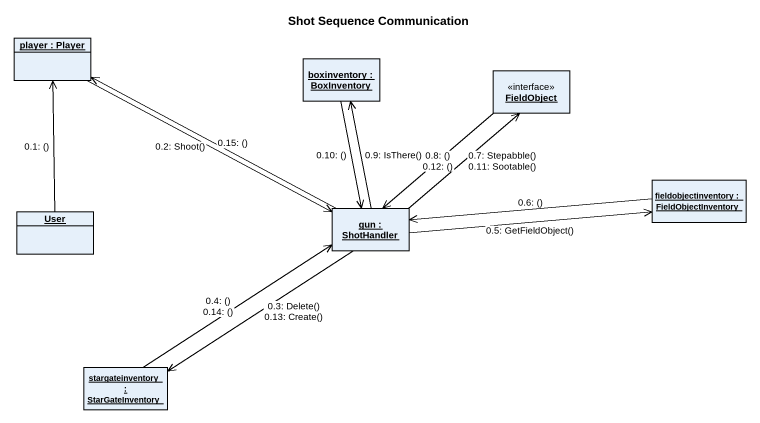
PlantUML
@startuml
title Shot Sequence Communication
hide circle
hide empty members
object "player : Player" as player_Player
object "boxinventory : BoxInventory" as boxinventory_BoxInventory
object FieldObject <<interface>>
object "fieldobjectinventory : FieldObjectInventory" as fieldobjectinventory
object User
object "gun : ShotHandler" as gun_ShotHandler
object "stargateinventory : StarGateInventory" as stargateinventory
User -up-> player_Player : 0.1: ()
player_Player -right-> gun_ShotHandler : 0.2: Shoot()
gun_ShotHandler --> stargateinventory : 0.3: Delete()\n0.13: Create()
stargateinventory -up-> gun_ShotHandler : 0.4: ()\n0.14: ()
gun_ShotHandler -right-> fieldobjectinventory : 0.5: GetFieldObject()
fieldobjectinventory -left-> gun_ShotHandler : 0.6: ()
gun_ShotHandler -up-> FieldObject : 0.7: Stepabble()\n0.11: Sootable()
FieldObject --> gun_ShotHandler : 0.8: ()\n0.12: ()
gun_ShotHandler -up-> boxinventory_BoxInventory : 0.9: IsThere()
boxinventory_BoxInventory --> gun_ShotHandler : 0.10: ()
gun_ShotHandler -left-> player_Player : 0.15: ()
@enduml
